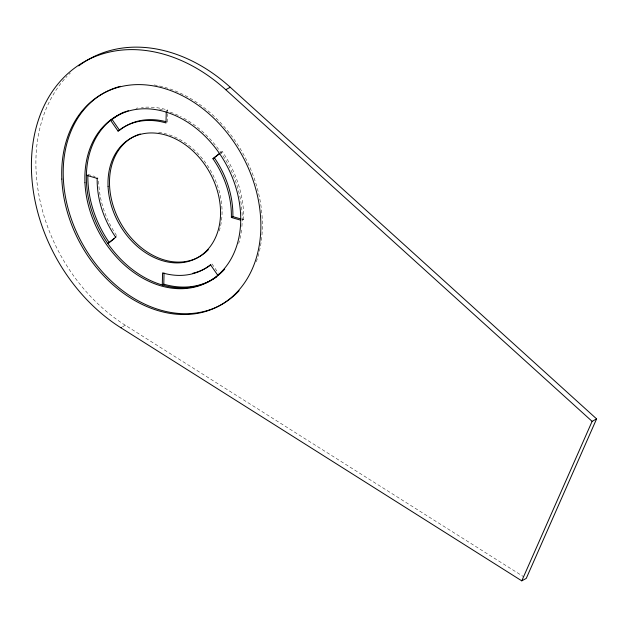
<?xml version="1.0" encoding="UTF-8"?>
<svg xmlns="http://www.w3.org/2000/svg" width="628" height="628" viewBox="0 0 628 628"><rect width="100%" height="100%" fill="white"/><g stroke="black" fill="none" stroke-linecap="round" stroke-linejoin="round"><path stroke-width="0.47" stroke-dasharray="3.14 2.35" d="M167.488 122.122L167.684 113.754M167.707 112.82L167.77 110.033A94.726 72.094 61.2 0 0 141.449 107.474M220.852 152.722L222.273 151.568A94.726 72.094 61.2 0 1 243.688 219.784L242.188 220.609M166.271 110.85L167.77 110.033M220.781 152.392L222.273 151.568M122.484 326.788L125.286 325.241L523.776 576.81M87.865 174.427L95.079 176.523M241.882 219.258L243.688 219.784M212.005 263.933L218.395 273.172M125.286 325.241A157.871 120.16 61.2 0 1 67.078 76.271M69.009 74.292A157.871 120.16 61.2 0 1 70.328 73.005M158.656 132.461A68.413 52.069 61.2 0 1 219.062 231.489M154.158 84.945A121.039 92.12 61.2 0 1 255.839 263.054M159.7 109.248A94.726 72.094 61.2 0 1 162.526 109.861M170.282 112.137A94.726 72.094 61.2 0 1 181.257 116.863M183.737 118.182A94.726 72.094 61.2 0 1 241.811 227.242M241.497 230.099A94.726 72.094 61.2 0 1 238.719 243.413M136.001 108.314A94.726 72.094 61.2 0 1 137.799 107.977M116.573 235.508A81.569 62.078 61.2 0 1 98.667 179.38"/><path stroke-width="0.94" d="M166.247 111.784L165.996 122.947A81.569 62.078 61.2 0 0 118.056 131.095L110.599 120.317L112.098 119.501A94.726 72.094 61.2 0 1 124.022 112.161M218.528 275.229L217.963 275.535L210.513 264.757A81.569 62.078 61.2 0 1 162.566 272.905L162.291 285.002L163.79 284.178L164.041 273.015M230.256 87.245L225.766 89.71A157.871 120.16 61.2 0 0 42.594 109.115A157.871 120.16 61.2 0 0 120.796 327.706L521.774 580.845L592.11 421.364L596.6 418.892L230.256 87.245A157.871 120.16 61.2 0 0 78.72 65.877M596.6 418.892L526.264 578.38L521.774 580.845M116.196 236.827L107.788 243.46L109.28 242.636A94.726 72.094 61.2 0 1 87.849 175.259M240.391 220.083L231.371 217.461A81.569 62.078 61.2 0 0 212.931 158.719L219.353 153.546M109.994 242.063L114.272 238.616M212.931 158.719L220.138 153.295M118.056 131.095L119.548 130.279A81.569 62.078 61.2 0 1 165.878 121.675M86.374 175.243L97.191 178.399L97.756 178.085M231.371 217.461L232.87 216.636L240.979 218.999M120.796 327.706L121.361 327.4M225.766 89.71L592.11 421.364M112.098 119.501L119.548 130.279M208.339 249.685A68.413 52.069 61.2 0 1 121.455 224.479A68.413 52.069 61.2 0 1 140.256 133.999M239.142 290.654A121.039 92.12 61.2 0 1 83.917 246.411A121.039 92.12 61.2 0 1 120.403 86.311M115.631 237.133A81.569 62.078 61.2 0 1 97.191 178.399M210.82 264.859A81.569 62.078 61.2 0 1 192.953 273.227M214.431 157.895A81.569 62.078 61.2 0 1 232.87 216.636M224.722 269.106A94.726 72.094 61.2 0 1 103.84 237.384A94.726 72.094 61.2 0 1 128.371 110.74M216.684 276.807A94.726 72.094 61.2 0 1 163.79 284.178M61.834 179.066A121.039 92.12 61.2 0 0 215.326 307.799A121.039 92.12 61.2 0 0 206.714 111.855A121.039 92.12 61.2 0 0 61.834 179.066M108.063 186.335A68.413 52.069 61.2 0 0 194.821 259.097A68.413 52.069 61.2 0 0 189.954 148.349A68.413 52.069 61.2 0 0 108.063 186.335M84.953 182.701A94.726 72.094 61.2 0 0 205.073 283.448A94.726 72.094 61.2 0 0 198.338 130.098A94.726 72.094 61.2 0 0 84.953 182.701"/></g></svg>
